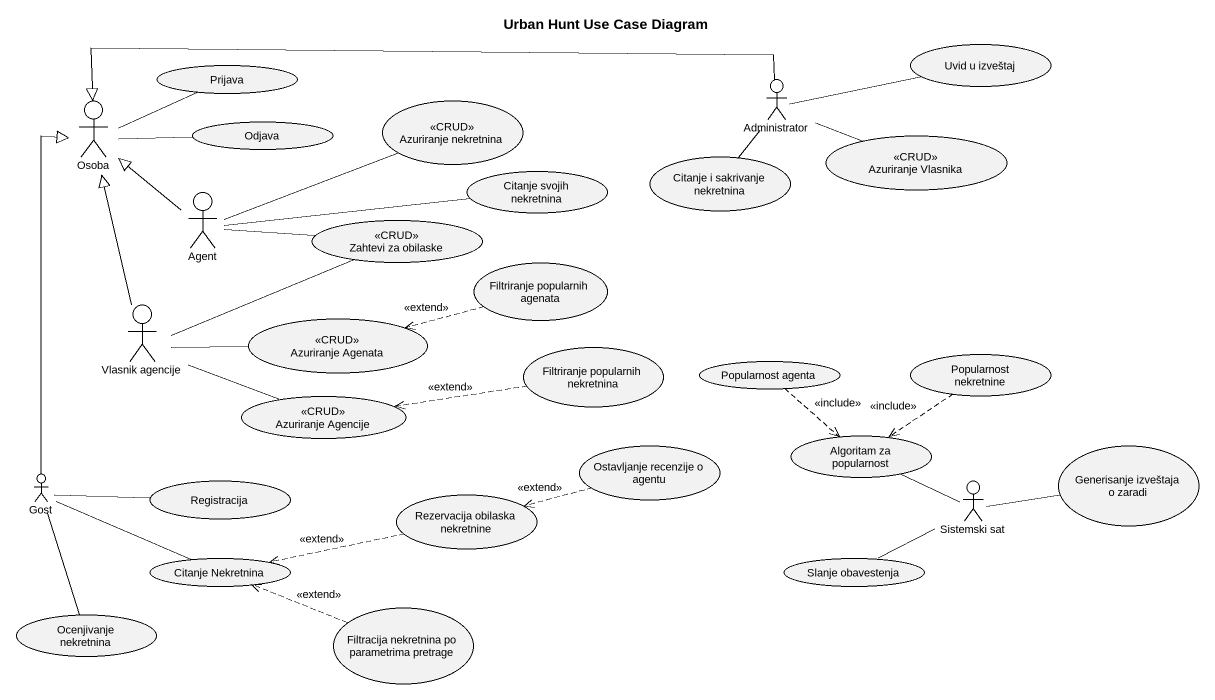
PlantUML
@startuml
title Urban Hunt Use Case Diagram
usecase Prijava
usecase "Uvid u izveštaj" as Uvid_u_izveštaj
actor Osoba
usecase "Azuriranje nekretnina" as Azuriranje_nekretnina <<CRUD>>
actor Administrator
usecase Odjava
usecase "Citanje i sakrivanje nekretnina" as Citanje_i_sakrivanje
usecase "Azuriranje Vlasnika" as Azuriranje_Vlasnika <<CRUD>>
actor "Agent" as Agent_
usecase "Citanje svojih nekretnina" as Citanje_svojih_nekretnina
usecase "Zahtevi za obilaske" as Zahtevi_za_obilaske <<CRUD>>
usecase "Filtriranje popularnih agenata" as Filtriranje_popularnih
actor "Vlasnik agencije" as Vlasnik_agencije
usecase "Azuriranje Agenata" as Azuriranje_Agenata <<CRUD>>
usecase "Filtriranje popularnih nekretnina" as Filtriranje_popularnih_2
usecase "Popularnost agenta" as Popularnost_agenta
usecase "Popularnost nekretnine" as Popularnost_nekretnine
usecase "Azuriranje Agencije" as Azuriranje_Agencije <<CRUD>>
actor Gost
usecase "Ostavljanje recenzije o agentu" as Ostavljanje_recenzije_o
usecase "Algoritam za popularnost" as Algoritam_za_popularnost
usecase "Generisanje izveštaja o zaradi" as Generisanje_izveštaja_o
usecase Registracija
usecase "Rezervacija obilaska nekretnine" as Rezervacija_obilaska
actor "Sistemski sat" as Sistemski_sat
usecase "Citanje Nekretnina" as Citanje_Nekretnina
usecase "Slanje obavestenja" as Slanje_obavestenja
usecase "Filtracija nekretnina po parametrima pretrage" as Filtracija_nekretnina_po
usecase "Ocenjivanje nekretnina" as Ocenjivanje_nekretnina
Osoba -right- Prijava
Osoba -right- Odjava
Administrator -right- Uvid_u_izveštaj
Administrator -left-|> Osoba
Administrator -- Citanje_i_sakrivanje
Administrator -right- Azuriranje_Vlasnika
Agent_ -up-|> Osoba
Agent_ -right- Azuriranje_nekretnina
Agent_ -right- Citanje_svojih_nekretnina
Agent_ -right- Zahtevi_za_obilaske
Filtriranje_popularnih .left.> Azuriranje_Agenata : <<extend>>
Vlasnik_agencije -up-|> Osoba
Vlasnik_agencije -right- Zahtevi_za_obilaske
Vlasnik_agencije -right- Azuriranje_Agenata
Filtriranje_popularnih_2 .left.> Azuriranje_Agencije : <<extend>>
Popularnost_agenta ..> Algoritam_za_popularnost : <<include>>
Popularnost_nekretnine ..> Algoritam_za_popularnost : <<include>>
Azuriranje_Agencije -left- Vlasnik_agencije
Gost -up-|> Osoba
Gost -right- Registracija
Gost -right- Citanje_Nekretnina
Gost -- Ocenjivanje_nekretnina
Ostavljanje_recenzije_o .left.> Rezervacija_obilaska : <<extend>>
Rezervacija_obilaska .left.> Citanje_Nekretnina : <<extend>>
Sistemski_sat -left- Algoritam_za_popularnost
Sistemski_sat -right- Generisanje_izveštaja_o
Sistemski_sat -left- Slanje_obavestenja
Filtracija_nekretnina_po .left.> Citanje_Nekretnina : <<extend>>
@enduml
